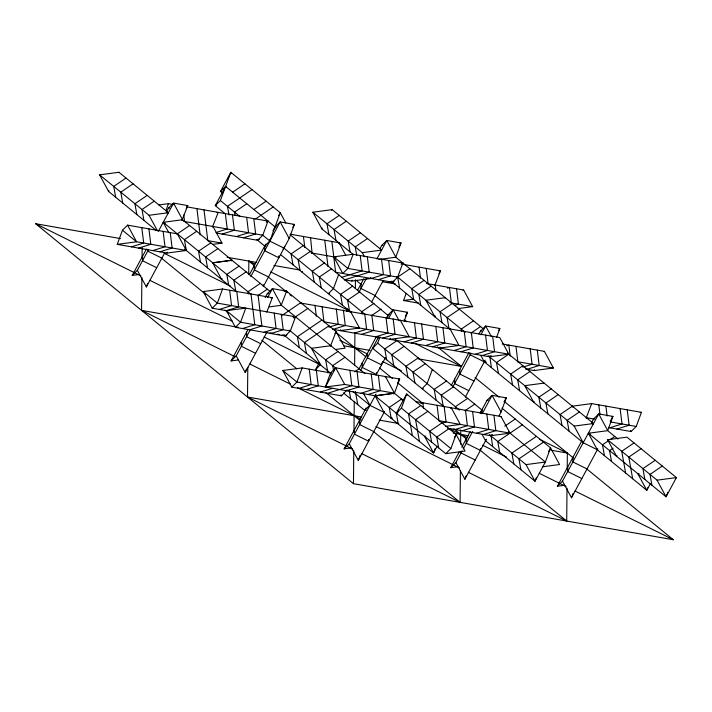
<?xml version="1.0" encoding="UTF-8"?>
<svg xmlns="http://www.w3.org/2000/svg" width="712" height="712" viewBox="0 0 712 712"><rect width="100%" height="100%" fill="white"/><g stroke="black" fill="none" stroke-linecap="round" stroke-linejoin="round"><path stroke-width="1.07" d="M234.924 356.641L141.555 310.37L141.875 277.475M142.071 257.744L142.169 247.874M142.578 256.195L142.534 260.726L156.702 267.748M147.722 249.316L147.704 251.122L161.873 258.144M241.421 341.733L241.377 346.272L255.546 353.294M246.592 332.13L246.548 336.66L260.717 343.691M352.796 449.201L247.5 397.02L247.794 367.419M248.71 274.227L248.844 261.073L254.798 264.027M254.371 265.407L254.326 269.937L268.495 276.959M263.324 286.562L263.342 284.747M264.713 246.201L264.668 250.731L278.837 257.753L278.855 255.937M269.857 239.312L269.839 241.128L284.008 248.15L364.998 314.384M587.017 469.146L673.312 539.732L353.455 483.679L353.775 450.794M353.962 432.148L354.264 401.452M354.62 365.274L354.941 332.379M355.377 288.529L355.466 279.754M354.478 429.639L354.434 434.169L368.611 441.191L368.629 439.384M359.649 420.036L359.605 424.566L373.782 431.588M360.993 283.954L360.948 288.493L375.117 295.516M362.257 362.906L362.212 367.445L376.381 374.468L376.399 372.652M367.428 353.303L367.383 357.842L381.552 364.864L381.57 363.049M377.725 338.627L377.743 336.82M454.665 379.104L454.621 383.635L468.79 390.657M459.836 369.501L459.792 374.031L473.961 381.053M361.732 453.633L460.077 502.361L460.388 470.57M460.646 444.252L460.789 430.003M461.073 451.168L461.056 452.983L475.224 460.005M466.271 438.85L466.227 443.38L480.395 450.402L566.699 521.051L567.019 488.156M470.151 353.01L470.134 354.825L484.302 361.847L583.19 442.731L597.359 449.753M480.395 450.402L480.413 448.587M481.748 413.663L481.784 410.032M567.215 468.425L567.366 453.072L539.554 439.286M567.722 467.01L567.678 471.54L581.846 478.562M572.893 457.398L572.848 461.937L587.017 468.959M156.346 230.519L108.607 191.475L108.927 190.594M196.69 231.284L184.408 239.641L186.348 250.49L167 253.072L117.249 244.358L122.464 230.225L127.59 225.152L177.341 233.865L189.623 225.508M165.869 210.716L168.477 203.65L173.888 204.593M148.381 249.876L137.363 270.329L146.361 286.954L147.669 283.421M167 253.072L167.329 252.19M181.916 220.364L187.772 205.599L173.559 203.107L168.433 208.18L166.332 212.078M225.499 213.992L215.264 205.626L220.391 200.553L230.83 172.286L280.27 212.728L285.895 223.114M212.381 227.137L218.237 212.363L217.026 212.523M221.993 278.499L221.663 279.505L212.665 262.755L163.217 222.313L182.557 219.732L232.005 260.174L231.685 260.494M222.553 288.992L217.338 303.125L212.212 308.198L203.214 291.573L222.553 288.992L272.313 297.714L266.778 312.159M216.546 233.091L257.646 240.291L262.772 235.218L267.988 221.085L186.864 206.872M257.041 239.793L264.713 246.067L269.839 240.994L280.27 212.728L278.721 215.611M284.658 246.379L283.047 249.102M263.476 286.286L289.179 238.547L294.394 224.405L280.181 221.922L275.055 226.986L276.265 226.825M250.366 329.567L236.206 355.875L245.204 372.501L246.512 368.967M281.08 305.59L286.616 291.137L272.402 288.645L267.276 293.718L265.175 297.616M302.102 272.34L302.422 271.45M353.383 254.638L321.842 228.846L322.171 227.956M236.776 291.484L238.662 306.863L226.434 310.69L235.432 327.315L285.192 336.037L290.318 330.964L295.533 316.831L217.338 303.125L203.214 291.573M302.146 367.917L296.931 382.059L291.804 387.132L282.806 370.498L302.146 367.917L331.356 373.035M353.108 254.282L347.892 268.424L342.766 273.488L333.768 256.863L353.108 254.282L402.867 263.004L397.652 277.137L392.526 282.21L335.503 272.215M316.591 369.831L315.38 369.991L320.827 364.037M344.288 279.727L351.853 281.053L352.182 280.172M330.528 346.032L336.064 331.578L286.616 291.137L284.204 291.457M340.487 329.736L340.158 330.617L359.498 328.036L350.5 311.411L349.859 312.043M385.139 376.87L385.459 376.55L394.466 393.175L344.706 384.453L325.366 387.034L330.582 372.901L335.708 367.828L399.681 379.042L394.466 393.175L375.117 395.756L296.931 382.059L282.806 370.498M291.804 387.132L341.564 395.845L347.011 389.891M444.163 406.801L372.554 348.239L377.68 343.166L379.968 336.981M386.812 318.424L388.111 314.891L393.238 309.818L407.46 312.31L404.193 321.148M418.692 303.152L403.553 300.5L406.16 293.424M390.238 338.449L389.918 339.339L409.258 336.758L400.26 320.133L399.619 320.765M343.513 392.997L364.82 410.432L370.276 404.478M375.447 394.875L375.117 395.756L377.013 396.691M376.016 394.083L349.263 443.772L358.269 460.397L359.569 456.864M359.898 455.983L360.219 455.102M437.186 446.228L433.563 452.948L384.124 412.515L384.444 411.625M434.899 285.343L440.434 270.889L403.66 264.446M392.392 418.131L391.182 418.291L391.511 417.401M435.228 315.995L434.899 316.876L425.901 300.25L445.249 297.669L444.929 297.981M398.248 424.067L396.308 413.218L401.435 408.145L406.65 394.012L456.098 434.453L465.096 451.079L445.757 453.66L375.117 395.881L394.466 393.3L402.983 400.278M439.998 347.171L439.669 348.052L459.017 345.471L450.011 328.846L449.69 329.167M435.192 448.533L433.563 452.948L424.566 436.322L425.776 436.162M445.757 453.66L450.883 448.587L456.098 434.453L454.541 437.328M484.632 360.966L484.302 361.847L486.465 362.221M491.369 367.623L489.758 355.893M496.602 337.337L499.86 328.508L485.646 326.016L480.52 331.089L478.945 334.008M480.484 413.441L481.784 409.907L395.685 339.49M462.177 450.892L455.885 462.586L464.883 479.212L466.191 475.678M501.978 408.154L550.572 447.892L545.356 462.035L535.015 481.241L485.566 440.799L485.896 439.918M492.633 446.575L491.022 434.845M498.987 415.888L501.079 411.99L506.294 397.848L492.081 395.365L486.955 400.429L480.137 413.102M525.403 369.047L534.062 370.56L534.383 369.679M534.071 401.399L533.751 402.289L524.744 385.664L544.093 383.083L543.772 383.394M536.314 477.707L535.015 481.241L526.017 464.616L489.358 434.632M586.145 418.06L591.681 403.606L641.441 412.328L636.225 426.461L631.099 431.534L608.386 427.556M583.52 441.841L583.19 442.731L574.192 426.096L488.085 355.68M591.476 422.883L593.577 418.985L598.703 413.912L607.701 430.546L612.916 416.404L598.703 413.912L562.507 481.143L571.505 497.768L571.834 496.887M572.163 495.997L572.484 495.116M572.813 494.235L573.133 493.354M650.421 483.59L646.808 490.319L597.359 449.877L597.688 448.996M616.939 455.475L616.61 456.356L607.612 439.731L626.952 437.15L676.4 477.592L666.058 496.798L588.361 433.252L607.701 430.671L617.936 439.037M647.787 487.667L646.808 490.319L637.801 473.694L639.011 473.533M667.037 494.146L666.058 496.798L657.06 480.173L607.612 439.731M667.358 493.265L667.687 492.384M139.49 274.44L132.236 275.402L146.405 249.102M158.349 231.364L173.559 203.107L182.557 219.732M186.206 208.518L187.772 205.599L186.571 205.759M146.361 286.954L164.721 252.858M249.351 274.725L265.745 244.145M272.954 230.884L275.055 226.861L225.615 186.419L220.489 191.492L222.189 192.89M250.802 276.478L280.181 221.922L289.179 238.547M292.819 227.333L294.394 224.405L293.184 224.574M238.333 359.978L231.08 360.94L247.865 329.763M267.685 297.411L272.402 288.645L281.4 305.27L364.945 373.604M245.204 372.501L266.715 332.548M346.53 310.824L347.581 308.875M357.54 290.363L363.841 278.668M380.101 248.47L381.677 245.542L386.803 240.469L401.016 242.961L395.801 257.103L386.803 240.469L376.835 258.981M315.38 369.991L319.519 362.31M335.032 333.501L336.064 331.578L345.062 348.204L335.397 349.494M358.999 292.107L366.342 278.472M398.916 246.859L401.016 242.961L399.806 243.121M325.366 387.034L335.708 367.828L344.706 384.453M371.673 301.915L383.216 280.483M358.732 369.448L376.568 336.331M387.061 316.84L388.111 314.891L389.322 314.731M360.717 370.222L378.757 336.714M388.521 318.593L393.238 309.818L398.862 320.213M405.359 316.208L407.46 312.31L406.249 312.47M376.007 375.162L385.45 357.62M351.39 447.875L344.136 448.845L366.173 407.932M438.877 273.773L440.434 270.889L439.224 271.05M397.581 382.94L399.681 379.042L398.471 379.202M358.269 460.397L384.498 411.687M397.518 413.058L396.308 413.218L406.65 394.012L407.211 395.044M451.141 385.646L468.977 352.52M452.592 387.39L470.952 353.294M480.92 334.782L485.646 326.016L491.271 336.402M498.809 330.448L499.86 328.508L498.649 328.668M465.265 397.198L485.201 360.174M458.012 466.689L450.758 467.659L459.151 452.067M461.777 447.198L470.169 431.606M463.227 448.943L472.67 431.41M482.638 412.898L492.081 395.365L501.079 411.99M504.203 401.746L506.294 397.848L505.093 398.017M464.883 479.212L486.394 439.268M548.498 451.737L550.572 447.892L559.57 464.518L542.651 466.778M564.634 485.246L557.38 486.216L581.508 441.395M610.3 421.282L612.916 416.404L611.715 416.565M571.505 497.768L597.733 449.05M118.628 172.589L118.949 172.268L168.388 212.71L167.747 213.342M132.236 275.402L137.363 270.329M177.021 234.186L177.341 233.865L186.348 250.49L136.588 241.777L117.249 244.358M231.364 260.939L232.005 260.298L270.364 291.68M274.414 227.493L275.055 226.861L275.615 227.902M331.543 210.271L332.184 209.64L381.632 250.072L381.312 250.393M235.432 327.315L240.558 322.242L245.773 308.109L226.434 310.69L240.558 322.242L290.318 330.964M312.123 253.445L310.548 237.746M338.663 243.05L338.983 242.73L345.729 255.199M231.08 360.94L236.206 355.875M300.428 303.009L499.771 337.568L508.768 354.193L496.495 362.55L498.427 373.399M395.48 257.548L395.801 257.228L482.754 328.348M346.762 311.5L348.684 309.595M463.005 290.638L463.646 290.007L472.652 306.632L458.145 308.572M393.825 393.941L394.466 393.3M344.136 448.845L349.263 443.772M401.203 399.396L403.686 399.459M450.643 408.43L451.283 407.798L460.281 424.423L445.774 426.363M544.084 351.675L544.404 351.354L553.402 367.988L534.062 370.56M500.714 416.832L501.034 416.52L510.041 433.145L490.693 435.726L447.43 428.143M450.758 467.659L455.885 462.586M544.395 462.978L545.356 462.035L508.377 431.784M592.891 424.156L593.532 423.515L507.433 353.099M557.38 486.216L562.507 481.143M676.08 477.912L676.4 477.592L657.06 480.173M126.006 178.044L113.733 186.402L115.664 197.251M133.073 183.821L120.791 192.187L122.731 203.036M147.197 195.382L134.924 203.739L136.855 214.588M154.264 201.158L141.982 209.515L143.922 220.364M232.673 192.195L244.955 183.838M252.012 189.615L227.457 206.338L229.006 215.015M246.797 203.757L234.524 212.114L235.102 215.362M253.864 209.533L266.146 201.176M210.814 242.845L198.532 251.203L200.472 262.052M255.661 218.887L273.203 206.952M217.881 248.622L205.599 256.979L207.539 267.828M266.235 222.278L267.988 221.085L266.786 221.245M259.399 239.098L257.646 240.291L257.085 239.25M239.063 266.074L226.79 274.44L228.721 285.29M246.13 271.859L233.847 280.216L235.788 291.066M339.25 215.416L326.968 223.773L328.908 234.622M303.348 245.569L291.075 253.926L293.006 264.775M346.317 221.192L334.035 229.549L335.975 240.398M260.254 283.412L247.981 291.769L248.363 293.94M310.414 251.345L298.132 259.702L300.072 270.551M257.673 295.756L267.32 289.188M360.441 232.744L348.159 241.101L350.099 251.95M324.538 262.897L312.265 271.254L314.197 282.103M367.508 238.52L355.226 246.877L356.774 255.563M331.605 268.673L319.323 277.03L321.263 287.879M282.326 315.229L300.749 302.689L301.31 303.73M293.78 318.024L307.807 308.465M352.796 286.01L340.514 294.368L342.454 305.217M286.945 334.845L285.192 336.037L284.622 334.996M359.863 291.787L347.581 300.144L349.521 310.993M401.114 264.197L402.867 263.004L401.657 263.164M321.94 320.026L297.376 336.74L299.316 347.59M333.768 256.863L347.892 268.424L397.652 277.137L409.925 268.78M394.279 281.017L392.526 282.21L391.956 281.169M328.997 325.802L304.442 342.517L306.382 353.366M373.987 303.339L361.705 311.696L362.097 313.867M371.406 315.683L381.053 309.115M424.058 280.332L411.776 288.689L413.717 299.538M431.116 286.108L418.843 294.474L420.774 305.323M337.906 351.488L325.633 359.845L327.956 372.865M344.973 357.264L332.691 365.63L333.661 371.05M397.02 340.585L384.747 348.942L386.678 359.791M452.307 303.445L440.025 311.803L441.965 322.652M354.718 371.806L359.097 368.825M404.087 346.361L391.805 354.718L393.745 365.567M459.373 309.222L447.092 317.579L449.032 328.428M418.211 357.913L405.938 366.271L407.869 377.12M473.498 320.774L461.216 329.131L461.607 331.303M425.278 363.69L412.996 372.047L414.936 382.896M470.917 333.118L480.564 326.55M396.308 413.218L398.061 412.026M446.469 381.027L434.187 389.384L436.127 400.233M332.584 329.291L489.429 356.774L491.182 355.582M420.774 405.564L408.501 413.921L412.373 435.619M453.535 386.803L441.253 395.16L443.193 406.009M427.841 411.34L415.559 419.697L419.439 441.395M467.659 398.355L455.377 406.712L455.769 408.884M522.902 365.745L510.62 374.103L512.56 384.952M441.965 422.892L429.692 431.25L431.623 442.099M465.078 410.699L474.726 404.131M529.959 371.522L517.686 379.879L519.618 390.728M449.032 428.668L436.75 437.035L438.69 447.884M551.15 388.859L538.877 397.216L540.808 408.065M490.693 435.726L492.446 434.534M504.728 426.177L515.257 419.012M558.217 394.635L545.935 402.992L547.875 413.841M522.314 424.788L497.759 441.502L499.699 452.351M591.681 403.606L572.341 406.187L560.059 414.544L561.999 425.393M536.447 436.34L511.883 453.055L513.824 463.904M579.408 411.963L567.126 420.32L569.066 431.169M543.505 442.116L518.95 458.831L520.89 469.68M608.627 440.63L602.486 444.804L604.426 455.653M610.38 439.429L614.768 436.447M613.059 448.195L609.552 450.58L611.483 461.429M634.018 442.926L621.736 451.283L625.617 472.982M641.085 448.702L628.803 457.068L632.674 478.767M655.209 460.263L642.927 468.621L644.867 479.47M662.276 466.04L649.994 474.397L651.934 485.246M131.462 246.85L143.699 243.023L141.804 227.644M138.573 248.096L150.802 244.269L148.915 228.89M152.786 250.588L165.024 246.761L163.128 231.373M216.021 232.504L227.235 228.988L225.339 213.609M159.897 251.834L172.126 248.007L170.239 232.619M222.108 234.061L234.346 230.234L232.45 214.855M236.322 236.553L248.559 232.726L246.663 217.347M243.433 237.799L255.67 233.972L253.775 218.593M219.323 309.444L231.56 305.617L229.665 290.238M341.716 277.288L362.105 270.907L360.219 255.528M344.75 279.807L369.217 272.153L367.321 256.774M351.853 281.053L371.201 278.472L383.43 274.645L381.543 259.266M378.303 279.718L390.541 275.891L388.645 260.512M387.444 282.62L390.496 281.667M242.543 328.561L254.771 324.734L250.989 293.976M249.645 329.807L261.882 325.98L258.1 295.222M263.867 332.299L276.096 328.472L274.209 313.093M270.969 333.545L283.207 329.718L281.311 314.339M447.394 288.155L449.432 287.514L451.328 302.894M329.006 327.173L338.182 324.298L336.287 308.919M333.056 329.371L345.284 325.544L343.398 310.165M354.371 333.109L366.609 329.282L364.722 313.903M361.482 334.355L373.72 330.528L371.824 315.149M454.354 305.421L458.43 304.14L456.543 288.76M375.696 336.847L387.933 333.02L386.038 317.641M382.807 338.093L395.044 334.266L393.149 318.887M404.131 341.831L416.369 338.004L414.473 322.625M411.242 343.077L423.471 339.25L421.584 323.862M425.456 345.56L437.693 341.742L435.797 326.354M298.915 388.378L311.144 384.551L309.257 369.163M432.567 346.806L444.795 342.979L442.909 327.6M306.018 389.615L318.255 385.797L316.359 370.409M320.24 392.107L332.468 388.28M453.891 350.544L466.12 346.717L464.233 331.338M327.342 393.353L351.817 385.699L349.921 370.32M460.993 351.79L473.231 347.963L471.335 332.584M346.691 390.772L358.919 386.945L357.032 371.566M475.216 354.282L487.444 350.455L485.557 335.076M506.819 345.765L508.858 345.133L510.21 356.116M360.904 393.264L373.141 389.437L371.246 374.058M482.318 355.528L494.555 351.701L492.659 336.322M368.015 394.51L380.244 390.683L378.357 375.304M522.902 367.116L532.078 364.25L530.182 348.862M526.951 369.323L539.189 365.496L537.293 350.108M420.81 403.455L422.848 402.814L423.524 408.314M441.992 423.213L446.068 421.931L444.172 406.552M455.155 429.496L467.392 425.669L465.497 410.29M462.266 430.742L474.495 426.915L472.608 411.536M476.479 433.234L488.717 429.407L486.821 414.028M483.59 434.48L495.819 430.653L493.932 415.274M609.775 427.796L622.012 423.969L620.116 408.59M616.886 429.042L629.114 425.215L627.227 409.836M108.607 191.475L99.6 174.849L118.949 172.268M221.69 191.332L220.489 191.492L230.83 172.286L231.391 173.328M158.812 204.94L168.477 203.65M168.433 208.18L169.643 208.02M216.475 205.465L215.264 205.626L225.615 186.419L226.176 187.461M99.6 174.849L149.048 215.291L168.388 212.71M321.842 228.846L312.844 212.22L332.184 209.64M212.345 244.421L222.019 243.13L213.022 226.505M264.713 246.067L265.923 245.907M212.665 262.755L232.005 260.174M232.005 260.298L212.665 262.879L251.025 294.261M381.677 245.542L382.887 245.382M312.844 212.22L362.292 252.653L381.632 250.072M378.873 259.488L395.801 257.228M267.276 293.718L268.486 293.558M271.103 297.874L272.313 297.714M329.54 293.495L328.33 293.656L333.456 288.591L338.672 274.449L339.232 275.491M269.314 306.89L281.4 305.27M403.553 300.5L413.218 299.209M293.113 317.151L295.533 316.831M330.849 345.712L311.509 348.293L320.507 364.918M480.52 331.089L481.73 330.92M372.554 348.239L373.764 348.07M489.429 356.774L508.768 354.193L323.809 321.78M485.513 361.687L484.302 361.847L480.929 355.608M423.213 388.512L422.002 388.672L427.129 383.608L432.344 369.466L432.905 370.507M364.82 410.432L366.03 410.272M486.955 400.429L488.165 400.269M640.23 412.488L641.441 412.328M593.577 418.985L594.787 418.825M574.192 426.096L593.532 423.515M526.017 464.616L545.356 462.035M290.309 234.203L338.983 242.73M183.812 221.388L262.772 235.218M311.206 252.911L336.242 257.299M207.957 240.665L222.019 243.13M426.559 283.51L463.646 290.007M382.495 281.756L395.48 284.035M353.455 483.679L35.6 223.71L120.462 238.582M227.084 257.263L256.453 262.408M273.862 265.46L299.975 270.035M449.931 302.653L472.652 306.632M502.218 343.967L544.404 351.354M212.212 308.198L227.359 310.85M517.704 361.732L553.402 367.988M141.555 310.37L238.378 327.333M265.576 332.103L267.757 332.477M269.928 332.86L272.109 333.243M277.547 334.195L279.727 334.578M281.899 334.96L284.079 335.343M343.914 345.827L370.026 350.402M417.891 358.786L461.412 366.413L437.488 346.851M586.466 417.739L594.039 419.065M610.264 421.913L636.225 426.461M415.585 401.541L501.034 416.52M438.645 420.632L510.041 433.145M247.5 397.02L361.74 417.045M379.149 420.089L398.729 423.524M453.126 433.056L468.363 435.726M551.043 450.215L567.366 453.072M270.693 271.904L350.162 311.286M415.719 343.771L461.412 366.413M165.104 223.248L163.217 222.313L168.842 232.708M588.361 433.118L590.248 434.062M164.071 253.223L230.626 286.197M339.891 340.345L367.703 354.131M382.602 361.518L401.479 370.872M35.6 223.71L140.896 275.891M149.832 280.314L232.281 321.174M264.063 336.927L318.7 364.001M448.827 428.482L467.695 437.836M482.594 445.223L506.437 457.033M539.215 473.275L566.04 486.563M574.976 490.995L673.312 539.732M352.903 391.413L369.946 405.359L384.124 412.382M249.823 364.019L290.549 384.204M297.5 387.648L361.073 419.154M375.981 426.533L459.418 467.882M468.354 472.314L566.699 521.051M396.922 276.541L465.114 332.317M391.422 281.311L450.251 329.425M356.32 280.457L361.447 284.649M375.117 295.827L393.06 310.503M404.167 319.59L406.73 321.69M475.082 377.6L499.005 397.163M504.132 401.354L573.347 457.967M290.078 234.711L388.672 315.932M220.391 200.553L240.006 216.59M262.167 234.72L269.839 240.994M280.59 254.611L351.345 312.488M377.68 343.166L459.516 410.103M248.844 261.073L254.825 265.968M268.495 277.146L287.292 292.525M289.855 294.617L291.564 296.014M335.993 332.362L365.897 356.819M379.567 367.997L392.392 378.481M397.518 382.673L423.151 403.642M453.909 428.802L466.725 439.277M401.435 408.145L450.883 448.587M289.339 330.163L336.224 368.513M184.684 249.138L236.153 291.359M283.848 334.943L330.733 373.284M161.019 257.771L205.448 294.109M225.099 310.183L228.516 312.977M261.847 340.229L296.877 368.887M325.927 392.641L360.103 420.596M373.773 431.784L460.077 502.361M122.464 230.225L136.588 241.777L127.59 225.152M630.538 430.493L631.099 431.534M588.361 433.252L597.359 449.877M572.341 406.187L572.902 407.228M481.784 409.907L482.344 410.949M482.193 434.56L485.566 440.799M362.292 252.653L364.535 256.81M370.632 277.44L371.201 278.472M402.084 400.117L401.524 399.085L389.242 407.442L391.182 418.291M375.117 395.881L384.124 412.515M363.761 393.932L369.946 405.359M286.616 291.137L287.185 292.178M341.003 394.804L341.564 395.845M149.048 215.291L157.486 230.875M397.652 277.137L399.583 287.986M355.439 391.636L357.762 404.656M349.147 390.203L350.696 398.88M605.903 406.098L607.114 415.986M598.792 404.852L600.011 414.74M515.969 346.379L517.864 361.758M435.219 285.022L435.895 290.514M426.212 268.397L428.108 283.776M437.061 405.306L438.957 420.685M419.11 267.151L420.463 278.143M331.872 241.484L335.655 272.251M324.761 240.238L328.01 266.608M330.582 372.901L330.849 375.099M322.073 306.427L323.96 321.806M314.962 305.181L316.315 316.173M303.437 236.5L304.789 247.491M204.015 209.871L207.806 240.638M196.912 208.625L200.152 234.996M183.776 214.926L184.586 221.521"/></g></svg>
